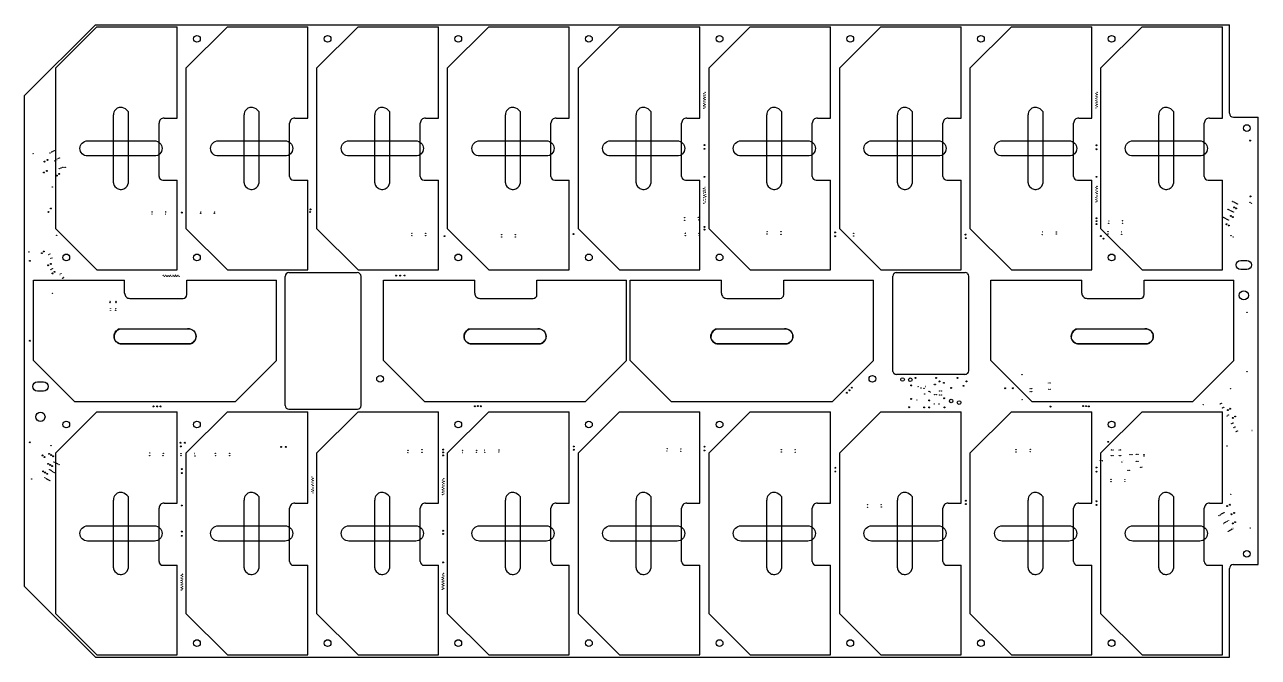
# Model space of a CAD drawing. Header units: millimetres. Extents: x 225 to 631, y 89 to 298.
import ezdxf

# ---------------------------------------------------------------- set-up
doc = ezdxf.new("R2010")
doc.units = ezdxf.units.MM
for name, color, linetype in [('Mechanical28', 56, 'Continuous'), ('Mechanical4', 56, 'Continuous'), ('PadHoleLayer', 156, 'Continuous'), ('ViaHoleLayer', 16, 'Continuous')]:
    doc.layers.add(name, color=color, linetype=linetype)

# ---------------------------------------------------------------- blocks, each defined once
blk = doc.blocks.new('3G30A_W_TABS___C______41')
at = {"layer": 'Mechanical28'}
for p, q in [((13.5, 40), (0, 26.5)), ((13.5, 40), (66.5, 40)), ((39.5, 40), (66.5, 40)), ((66.5, 40), (80, 26.5)), ((0, 26.5), (0, 0)), ((80, 26.5), (80, 0)), ((27.5, 20.5), (27, 20)), ((28.71, 21), (29.5, 21)), ((29, 21), (51, 21)), ((26.5, 18.79), (26.5, 18.35)), ((52.6, 16.6), (52, 16)), ((52.71, 20.29), (53, 20)), ((53.5, 18.79), (53.5, 18.77)), ((29.27, 16), (51.5, 16)), ((51.5, 16), (52, 16)), ((29.5, 4.73), (29.5, 0)), ((30.77, 6), (31, 6)), ((31, 6), (48.29, 6)), ((50, 4.29), (50, 0)), ((0, 0), (29.5, 0)), ((50, 0), (80, 0))]:
    blk.add_line(p, q, dxfattribs=at)
for centre, radius, start, end in [((28.71, 19.29), 1.71, 90, 135), ((27.5, 20.5), 0.00000508, 225, 270), ((51, 18.59), 2.41, 45, 90), ((28.21, 18.79), 1.71, 135, 180), ((28.56, 18.35), 2.06, 180, 225), ((29.27, 19.07), 3.07, 225, 270), ((50.43, 18.77), 3.07, 315, 0), ((51.79, 18.79), 1.71, 0, 45), ((30.77, 4.73), 1.27, 90, 180), ((48.29, 4.29), 1.71, 45, 90), ((48.29, 4.29), 1.71, 0, 45)]:
    blk.add_arc(centre, radius, start, end, dxfattribs=at)
at = {"layer": 'PadHoleLayer'}
blk.add_lwpolyline([(37.5, 7.5), (37.5, 29.5, -1), (42.5, 29.5), (42.5, 7.5, -1)], format="xyb", close=True, dxfattribs=at)
blk = doc.blocks.new('3G30A_W_TABS___C______42')
at = {"layer": 'Mechanical28'}
for p, q in [((13.5, 40), (0, 26.5)), ((13.5, 40), (66.5, 40)), ((39.5, 40), (66.5, 40)), ((66.5, 40), (80, 26.5)), ((0, 26.5), (0, 0)), ((80, 26.5), (80, 0)), ((27.5, 20.5), (27, 20)), ((28.71, 21), (29.5, 21)), ((29, 21), (51, 21)), ((26.5, 18.79), (26.5, 18.35)), ((52.6, 16.6), (52, 16)), ((52.71, 20.29), (53, 20)), ((53.5, 18.79), (53.5, 18.77)), ((29.27, 16), (51.5, 16)), ((51.5, 16), (52, 16)), ((29.5, 4.73), (29.5, 0)), ((30.77, 6), (31, 6)), ((31, 6), (48.29, 6)), ((50, 4.29), (50, 0)), ((0, 0), (29.5, 0)), ((50, 0), (80, 0))]:
    blk.add_line(p, q, dxfattribs=at)
for centre, radius, start, end in [((28.71, 19.29), 1.71, 90, 135), ((27.5, 20.5), 0.00000508, 225, 270), ((51, 18.59), 2.41, 45, 90), ((28.21, 18.79), 1.71, 135, 180), ((28.56, 18.35), 2.06, 180, 225), ((29.27, 19.07), 3.07, 225, 270), ((50.43, 18.77), 3.07, 315, 0), ((51.79, 18.79), 1.71, 0, 45), ((30.77, 4.73), 1.27, 90, 180), ((48.29, 4.29), 1.71, 45, 90), ((48.29, 4.29), 1.71, 0, 45)]:
    blk.add_arc(centre, radius, start, end, dxfattribs=at)
at = {"layer": 'PadHoleLayer'}
blk.add_lwpolyline([(37.5, 7.5), (37.5, 29.5, -1), (42.5, 29.5), (42.5, 7.5, -1)], format="xyb", close=True, dxfattribs=at)
blk = doc.blocks.new('3G30A_W_TABS___C______43')
at = {"layer": 'Mechanical28'}
for p, q in [((13.5, 40), (0, 26.5)), ((66.5, 40), (13.5, 40)), ((66.5, 40), (39.5, 40)), ((80, 26.5), (66.5, 40)), ((0, 26.5), (0, 0)), ((80, 26.5), (80, 0)), ((27.5, 20.5), (27, 20)), ((29.5, 21), (28.71, 21)), ((51, 21), (29, 21)), ((26.5, 18.79), (26.5, 18.35)), ((52.6, 16.6), (52, 16)), ((53, 20), (52.71, 20.29)), ((53.5, 18.79), (53.5, 18.77)), ((51.5, 16), (29.27, 16)), ((52, 16), (51.5, 16)), ((29.5, 4.73), (29.5, 0)), ((31, 6), (30.77, 6)), ((48.29, 6), (31, 6)), ((50, 4.29), (50, 0)), ((29.5, 0), (0, 0)), ((80, 0), (50, 0))]:
    blk.add_line(p, q, dxfattribs=at)
for centre, radius, start, end in [((28.71, 19.29), 1.71, 90, 135), ((27.5, 20.5), 0.00000508, 225, 270), ((51, 18.59), 2.41, 45, 90), ((28.21, 18.79), 1.71, 135, 180), ((28.56, 18.35), 2.06, 180, 225), ((29.27, 19.07), 3.07, 225, 270), ((50.43, 18.77), 3.07, 315, 0), ((51.79, 18.79), 1.71, 0, 45), ((30.77, 4.73), 1.27, 90, 180), ((48.29, 4.29), 1.71, 45, 90), ((48.29, 4.29), 1.71, 0, 45)]:
    blk.add_arc(centre, radius, start, end, dxfattribs=at)
at = {"layer": 'PadHoleLayer'}
blk.add_lwpolyline([(51, 16), (29, 16, -1), (29, 21), (51, 21, -1)], format="xyb", close=True, dxfattribs=at)
blk = doc.blocks.new('3G30A_W_TABS___C______44')
at = {"layer": 'Mechanical28'}
for p, q in [((13.5, 40), (0, 26.5)), ((13.5, 40), (66.5, 40)), ((39.5, 40), (66.5, 40)), ((66.5, 40), (80, 26.5)), ((0, 26.5), (0, 0)), ((80, 26.5), (80, 0)), ((27.5, 20.5), (27, 20)), ((28.71, 21), (29.5, 21)), ((29, 21), (51, 21)), ((26.5, 18.79), (26.5, 18.35)), ((52.6, 16.6), (52, 16)), ((52.71, 20.29), (53, 20)), ((53.5, 18.79), (53.5, 18.77)), ((29.27, 16), (51.5, 16)), ((51.5, 16), (52, 16)), ((29.5, 4.73), (29.5, 0)), ((30.77, 6), (31, 6)), ((31, 6), (48.29, 6)), ((50, 4.29), (50, 0)), ((0, 0), (29.5, 0)), ((50, 0), (80, 0))]:
    blk.add_line(p, q, dxfattribs=at)
for centre, radius, start, end in [((28.71, 19.29), 1.71, 90, 135), ((27.5, 20.5), 0.00000508, 225, 270), ((51, 18.59), 2.41, 45, 90), ((28.21, 18.79), 1.71, 135, 180), ((28.56, 18.35), 2.06, 180, 225), ((29.27, 19.07), 3.07, 225, 270), ((50.43, 18.77), 3.07, 315, 0), ((51.79, 18.79), 1.71, 0, 45), ((30.77, 4.73), 1.27, 90, 180), ((48.29, 4.29), 1.71, 45, 90), ((48.29, 4.29), 1.71, 0, 45)]:
    blk.add_arc(centre, radius, start, end, dxfattribs=at)
at = {"layer": 'PadHoleLayer'}
blk.add_lwpolyline([(37.5, 7.5), (37.5, 29.5, -1), (42.5, 29.5), (42.5, 7.5, -1)], format="xyb", close=True, dxfattribs=at)
blk = doc.blocks.new('3G30A_W_TABS___C______45')
at = {"layer": 'Mechanical28'}
for p, q in [((13.5, 40), (0, 26.5)), ((13.5, 40), (66.5, 40)), ((39.5, 40), (66.5, 40)), ((66.5, 40), (80, 26.5)), ((0, 26.5), (0, 0)), ((80, 26.5), (80, 0)), ((27.5, 20.5), (27, 20)), ((28.71, 21), (29.5, 21)), ((29, 21), (51, 21)), ((26.5, 18.79), (26.5, 18.35)), ((52.6, 16.6), (52, 16)), ((52.71, 20.29), (53, 20)), ((53.5, 18.79), (53.5, 18.77)), ((29.27, 16), (51.5, 16)), ((51.5, 16), (52, 16)), ((29.5, 4.73), (29.5, 0)), ((30.77, 6), (31, 6)), ((31, 6), (48.29, 6)), ((50, 4.29), (50, 0)), ((0, 0), (29.5, 0)), ((50, 0), (80, 0))]:
    blk.add_line(p, q, dxfattribs=at)
for centre, radius, start, end in [((28.71, 19.29), 1.71, 90, 135), ((27.5, 20.5), 0.00000508, 225, 270), ((51, 18.59), 2.41, 45, 90), ((28.21, 18.79), 1.71, 135, 180), ((28.56, 18.35), 2.06, 180, 225), ((29.27, 19.07), 3.07, 225, 270), ((50.43, 18.77), 3.07, 315, 0), ((51.79, 18.79), 1.71, 0, 45), ((30.77, 4.73), 1.27, 90, 180), ((48.29, 4.29), 1.71, 45, 90), ((48.29, 4.29), 1.71, 0, 45)]:
    blk.add_arc(centre, radius, start, end, dxfattribs=at)
at = {"layer": 'PadHoleLayer'}
blk.add_lwpolyline([(37.5, 7.5), (37.5, 29.5, -1), (42.5, 29.5), (42.5, 7.5, -1)], format="xyb", close=True, dxfattribs=at)
blk = doc.blocks.new('3G30A_W_TABS___C______46')
at = {"layer": 'Mechanical28'}
for p, q in [((13.5, 40), (0, 26.5)), ((13.5, 40), (66.5, 40)), ((39.5, 40), (66.5, 40)), ((66.5, 40), (80, 26.5)), ((0, 26.5), (0, 0)), ((80, 26.5), (80, 0)), ((27.5, 20.5), (27, 20)), ((28.71, 21), (29.5, 21)), ((29, 21), (51, 21)), ((26.5, 18.79), (26.5, 18.35)), ((52.6, 16.6), (52, 16)), ((52.71, 20.29), (53, 20)), ((53.5, 18.79), (53.5, 18.77)), ((29.27, 16), (51.5, 16)), ((51.5, 16), (52, 16)), ((29.5, 4.73), (29.5, 0)), ((30.77, 6), (31, 6)), ((31, 6), (48.29, 6)), ((50, 4.29), (50, 0)), ((0, 0), (29.5, 0)), ((50, 0), (80, 0))]:
    blk.add_line(p, q, dxfattribs=at)
for centre, radius, start, end in [((28.71, 19.29), 1.71, 90, 135), ((27.5, 20.5), 0.00000508, 225, 270), ((51, 18.59), 2.41, 45, 90), ((28.21, 18.79), 1.71, 135, 180), ((28.56, 18.35), 2.06, 180, 225), ((29.27, 19.07), 3.07, 225, 270), ((50.43, 18.77), 3.07, 315, 0), ((51.79, 18.79), 1.71, 0, 45), ((30.77, 4.73), 1.27, 90, 180), ((48.29, 4.29), 1.71, 45, 90), ((48.29, 4.29), 1.71, 0, 45)]:
    blk.add_arc(centre, radius, start, end, dxfattribs=at)
at = {"layer": 'PadHoleLayer'}
blk.add_lwpolyline([(37.5, 7.5), (37.5, 29.5, -1), (42.5, 29.5), (42.5, 7.5, -1)], format="xyb", close=True, dxfattribs=at)
blk = doc.blocks.new('3G30A_W_TABS___C______47')
at = {"layer": 'Mechanical28'}
for p, q in [((13.5, 40), (0, 26.5)), ((13.5, 40), (66.5, 40)), ((39.5, 40), (66.5, 40)), ((66.5, 40), (80, 26.5)), ((0, 26.5), (0, 0)), ((80, 26.5), (80, 0)), ((27.5, 20.5), (27, 20)), ((28.71, 21), (29.5, 21)), ((29, 21), (51, 21)), ((26.5, 18.79), (26.5, 18.35)), ((52.6, 16.6), (52, 16)), ((52.71, 20.29), (53, 20)), ((53.5, 18.79), (53.5, 18.77)), ((29.27, 16), (51.5, 16)), ((51.5, 16), (52, 16)), ((29.5, 4.73), (29.5, 0)), ((30.77, 6), (31, 6)), ((31, 6), (48.29, 6)), ((50, 4.29), (50, 0)), ((0, 0), (29.5, 0)), ((50, 0), (80, 0))]:
    blk.add_line(p, q, dxfattribs=at)
for centre, radius, start, end in [((28.71, 19.29), 1.71, 90, 135), ((27.5, 20.5), 0.00000508, 225, 270), ((51, 18.59), 2.41, 45, 90), ((28.21, 18.79), 1.71, 135, 180), ((28.56, 18.35), 2.06, 180, 225), ((29.27, 19.07), 3.07, 225, 270), ((50.43, 18.77), 3.07, 315, 0), ((51.79, 18.79), 1.71, 0, 45), ((30.77, 4.73), 1.27, 90, 180), ((48.29, 4.29), 1.71, 45, 90), ((48.29, 4.29), 1.71, 0, 45)]:
    blk.add_arc(centre, radius, start, end, dxfattribs=at)
at = {"layer": 'PadHoleLayer'}
blk.add_lwpolyline([(37.5, 7.5), (37.5, 29.5, -1), (42.5, 29.5), (42.5, 7.5, -1)], format="xyb", close=True, dxfattribs=at)
blk = doc.blocks.new('3G30A_W_TABS___C______48')
at = {"layer": 'Mechanical28'}
for p, q in [((13.5, 40), (0, 26.5)), ((13.5, 40), (66.5, 40)), ((39.5, 40), (66.5, 40)), ((66.5, 40), (80, 26.5)), ((0, 26.5), (0, 0)), ((80, 26.5), (80, 0)), ((27.5, 20.5), (27, 20)), ((28.71, 21), (29.5, 21)), ((29, 21), (51, 21)), ((26.5, 18.79), (26.5, 18.35)), ((52.6, 16.6), (52, 16)), ((52.71, 20.29), (53, 20)), ((53.5, 18.79), (53.5, 18.77)), ((29.27, 16), (51.5, 16)), ((51.5, 16), (52, 16)), ((29.5, 4.73), (29.5, 0)), ((30.77, 6), (31, 6)), ((31, 6), (48.29, 6)), ((50, 4.29), (50, 0)), ((0, 0), (29.5, 0)), ((50, 0), (80, 0))]:
    blk.add_line(p, q, dxfattribs=at)
for centre, radius, start, end in [((28.71, 19.29), 1.71, 90, 135), ((27.5, 20.5), 0.00000508, 225, 270), ((51, 18.59), 2.41, 45, 90), ((28.21, 18.79), 1.71, 135, 180), ((28.56, 18.35), 2.06, 180, 225), ((29.27, 19.07), 3.07, 225, 270), ((50.43, 18.77), 3.07, 315, 0), ((51.79, 18.79), 1.71, 0, 45), ((30.77, 4.73), 1.27, 90, 180), ((48.29, 4.29), 1.71, 45, 90), ((48.29, 4.29), 1.71, 0, 45)]:
    blk.add_arc(centre, radius, start, end, dxfattribs=at)
at = {"layer": 'PadHoleLayer'}
blk.add_lwpolyline([(37.5, 7.5), (37.5, 29.5, -1), (42.5, 29.5), (42.5, 7.5, -1)], format="xyb", close=True, dxfattribs=at)
blk = doc.blocks.new('3G30A_W_TABS___C______49')
at = {"layer": 'Mechanical28'}
for p, q in [((13.5, 40), (0, 26.5)), ((66.5, 40), (13.5, 40)), ((66.5, 40), (39.5, 40)), ((80, 26.5), (66.5, 40)), ((0, 26.5), (0, 0)), ((80, 26.5), (80, 0)), ((27.5, 20.5), (27, 20)), ((29.5, 21), (28.71, 21)), ((51, 21), (29, 21)), ((26.5, 18.79), (26.5, 18.35)), ((52.6, 16.6), (52, 16)), ((53, 20), (52.71, 20.29)), ((53.5, 18.79), (53.5, 18.77)), ((51.5, 16), (29.27, 16)), ((52, 16), (51.5, 16)), ((29.5, 4.73), (29.5, 0)), ((31, 6), (30.77, 6)), ((48.29, 6), (31, 6)), ((50, 4.29), (50, 0)), ((29.5, 0), (0, 0)), ((80, 0), (50, 0))]:
    blk.add_line(p, q, dxfattribs=at)
for centre, radius, start, end in [((28.71, 19.29), 1.71, 90, 135), ((27.5, 20.5), 0.00000508, 225, 270), ((51, 18.59), 2.41, 45, 90), ((28.21, 18.79), 1.71, 135, 180), ((28.56, 18.35), 2.06, 180, 225), ((29.27, 19.07), 3.07, 225, 270), ((50.43, 18.77), 3.07, 315, 0), ((51.79, 18.79), 1.71, 0, 45), ((30.77, 4.73), 1.27, 90, 180), ((48.29, 4.29), 1.71, 45, 90), ((48.29, 4.29), 1.71, 0, 45)]:
    blk.add_arc(centre, radius, start, end, dxfattribs=at)
at = {"layer": 'PadHoleLayer'}
blk.add_lwpolyline([(51, 16), (29, 16, -1), (29, 21), (51, 21, -1)], format="xyb", close=True, dxfattribs=at)
blk = doc.blocks.new('3G30A_W_TABS___C______50')
at = {"layer": 'Mechanical28'}
for p, q in [((13.5, 40), (0, 26.5)), ((13.5, 40), (66.5, 40)), ((39.5, 40), (66.5, 40)), ((66.5, 40), (80, 26.5)), ((0, 26.5), (0, 0)), ((80, 26.5), (80, 0)), ((27.5, 20.5), (27, 20)), ((28.71, 21), (29.5, 21)), ((29, 21), (51, 21)), ((26.5, 18.79), (26.5, 18.35)), ((52.6, 16.6), (52, 16)), ((52.71, 20.29), (53, 20)), ((53.5, 18.79), (53.5, 18.77)), ((29.27, 16), (51.5, 16)), ((51.5, 16), (52, 16)), ((29.5, 4.73), (29.5, 0)), ((30.77, 6), (31, 6)), ((31, 6), (48.29, 6)), ((50, 4.29), (50, 0)), ((0, 0), (29.5, 0)), ((50, 0), (80, 0))]:
    blk.add_line(p, q, dxfattribs=at)
for centre, radius, start, end in [((28.71, 19.29), 1.71, 90, 135), ((27.5, 20.5), 0.00000508, 225, 270), ((51, 18.59), 2.41, 45, 90), ((28.21, 18.79), 1.71, 135, 180), ((28.56, 18.35), 2.06, 180, 225), ((29.27, 19.07), 3.07, 225, 270), ((50.43, 18.77), 3.07, 315, 0), ((51.79, 18.79), 1.71, 0, 45), ((30.77, 4.73), 1.27, 90, 180), ((48.29, 4.29), 1.71, 45, 90), ((48.29, 4.29), 1.71, 0, 45)]:
    blk.add_arc(centre, radius, start, end, dxfattribs=at)
at = {"layer": 'PadHoleLayer'}
blk.add_lwpolyline([(37.5, 7.5), (37.5, 29.5, -1), (42.5, 29.5), (42.5, 7.5, -1)], format="xyb", close=True, dxfattribs=at)
blk = doc.blocks.new('3G30A_W_TABS___C______51')
at = {"layer": 'Mechanical28'}
for p, q in [((13.5, 40), (0, 26.5)), ((13.5, 40), (66.5, 40)), ((39.5, 40), (66.5, 40)), ((66.5, 40), (80, 26.5)), ((0, 26.5), (0, 0)), ((80, 26.5), (80, 0)), ((27.5, 20.5), (27, 20)), ((28.71, 21), (29.5, 21)), ((29, 21), (51, 21)), ((26.5, 18.79), (26.5, 18.35)), ((52.6, 16.6), (52, 16)), ((52.71, 20.29), (53, 20)), ((53.5, 18.79), (53.5, 18.77)), ((29.27, 16), (51.5, 16)), ((51.5, 16), (52, 16)), ((29.5, 4.73), (29.5, 0)), ((30.77, 6), (31, 6)), ((31, 6), (48.29, 6)), ((50, 4.29), (50, 0)), ((0, 0), (29.5, 0)), ((50, 0), (80, 0))]:
    blk.add_line(p, q, dxfattribs=at)
for centre, radius, start, end in [((28.71, 19.29), 1.71, 90, 135), ((27.5, 20.5), 0.00000508, 225, 270), ((51, 18.59), 2.41, 45, 90), ((28.21, 18.79), 1.71, 135, 180), ((28.56, 18.35), 2.06, 180, 225), ((29.27, 19.07), 3.07, 225, 270), ((50.43, 18.77), 3.07, 315, 0), ((51.79, 18.79), 1.71, 0, 45), ((30.77, 4.73), 1.27, 90, 180), ((48.29, 4.29), 1.71, 45, 90), ((48.29, 4.29), 1.71, 0, 45)]:
    blk.add_arc(centre, radius, start, end, dxfattribs=at)
at = {"layer": 'PadHoleLayer'}
blk.add_lwpolyline([(37.5, 7.5), (37.5, 29.5, -1), (42.5, 29.5), (42.5, 7.5, -1)], format="xyb", close=True, dxfattribs=at)
blk = doc.blocks.new('3G30A_W_TABS___C______52')
at = {"layer": 'Mechanical28'}
for p, q in [((13.5, 40), (0, 26.5)), ((66.5, 40), (13.5, 40)), ((66.5, 40), (39.5, 40)), ((80, 26.5), (66.5, 40)), ((0, 26.5), (0, 0)), ((80, 26.5), (80, 0)), ((27.5, 20.5), (27, 20)), ((29.5, 21), (28.71, 21)), ((51, 21), (29, 21)), ((26.5, 18.79), (26.5, 18.35)), ((52.6, 16.6), (52, 16)), ((53, 20), (52.71, 20.29)), ((53.5, 18.79), (53.5, 18.77)), ((51.5, 16), (29.27, 16)), ((52, 16), (51.5, 16)), ((29.5, 4.73), (29.5, 0)), ((31, 6), (30.77, 6)), ((48.29, 6), (31, 6)), ((50, 4.29), (50, 0)), ((29.5, 0), (0, 0)), ((80, 0), (50, 0))]:
    blk.add_line(p, q, dxfattribs=at)
for centre, radius, start, end in [((28.71, 19.29), 1.71, 90, 135), ((27.5, 20.5), 0.00000508, 225, 270), ((51, 18.59), 2.41, 45, 90), ((28.21, 18.79), 1.71, 135, 180), ((28.56, 18.35), 2.06, 180, 225), ((29.27, 19.07), 3.07, 225, 270), ((50.43, 18.77), 3.07, 315, 0), ((51.79, 18.79), 1.71, 0, 45), ((30.77, 4.73), 1.27, 90, 180), ((48.29, 4.29), 1.71, 45, 90), ((48.29, 4.29), 1.71, 0, 45)]:
    blk.add_arc(centre, radius, start, end, dxfattribs=at)
at = {"layer": 'PadHoleLayer'}
blk.add_lwpolyline([(51, 16), (29, 16, -1), (29, 21), (51, 21, -1)], format="xyb", close=True, dxfattribs=at)
blk = doc.blocks.new('3G30A_W_TABS___C______53')
at = {"layer": 'Mechanical28'}
for p, q in [((13.5, 40), (0, 26.5)), ((13.5, 40), (66.5, 40)), ((39.5, 40), (66.5, 40)), ((66.5, 40), (80, 26.5)), ((0, 26.5), (0, 0)), ((80, 26.5), (80, 0)), ((27.5, 20.5), (27, 20)), ((28.71, 21), (29.5, 21)), ((29, 21), (51, 21)), ((26.5, 18.79), (26.5, 18.35)), ((52.6, 16.6), (52, 16)), ((52.71, 20.29), (53, 20)), ((53.5, 18.79), (53.5, 18.77)), ((29.27, 16), (51.5, 16)), ((51.5, 16), (52, 16)), ((29.5, 4.73), (29.5, 0)), ((30.77, 6), (31, 6)), ((31, 6), (48.29, 6)), ((50, 4.29), (50, 0)), ((0, 0), (29.5, 0)), ((50, 0), (80, 0))]:
    blk.add_line(p, q, dxfattribs=at)
for centre, radius, start, end in [((28.71, 19.29), 1.71, 90, 135), ((27.5, 20.5), 0.00000508, 225, 270), ((51, 18.59), 2.41, 45, 90), ((28.21, 18.79), 1.71, 135, 180), ((28.56, 18.35), 2.06, 180, 225), ((29.27, 19.07), 3.07, 225, 270), ((50.43, 18.77), 3.07, 315, 0), ((51.79, 18.79), 1.71, 0, 45), ((30.77, 4.73), 1.27, 90, 180), ((48.29, 4.29), 1.71, 45, 90), ((48.29, 4.29), 1.71, 0, 45)]:
    blk.add_arc(centre, radius, start, end, dxfattribs=at)
at = {"layer": 'PadHoleLayer'}
blk.add_lwpolyline([(37.5, 7.5), (37.5, 29.5, -1), (42.5, 29.5), (42.5, 7.5, -1)], format="xyb", close=True, dxfattribs=at)
blk = doc.blocks.new('3G30A_W_TABS___C______54')
at = {"layer": 'Mechanical28'}
for p, q in [((13.5, 40), (0, 26.5)), ((13.5, 40), (66.5, 40)), ((39.5, 40), (66.5, 40)), ((66.5, 40), (80, 26.5)), ((0, 26.5), (0, 0)), ((80, 26.5), (80, 0)), ((27.5, 20.5), (27, 20)), ((28.71, 21), (29.5, 21)), ((29, 21), (51, 21)), ((26.5, 18.79), (26.5, 18.35)), ((52.6, 16.6), (52, 16)), ((52.71, 20.29), (53, 20)), ((53.5, 18.79), (53.5, 18.77)), ((29.27, 16), (51.5, 16)), ((51.5, 16), (52, 16)), ((29.5, 4.73), (29.5, 0)), ((30.77, 6), (31, 6)), ((31, 6), (48.29, 6)), ((50, 4.29), (50, 0)), ((0, 0), (29.5, 0)), ((50, 0), (80, 0))]:
    blk.add_line(p, q, dxfattribs=at)
for centre, radius, start, end in [((28.71, 19.29), 1.71, 90, 135), ((27.5, 20.5), 0.00000508, 225, 270), ((51, 18.59), 2.41, 45, 90), ((28.21, 18.79), 1.71, 135, 180), ((28.56, 18.35), 2.06, 180, 225), ((29.27, 19.07), 3.07, 225, 270), ((50.43, 18.77), 3.07, 315, 0), ((51.79, 18.79), 1.71, 0, 45), ((30.77, 4.73), 1.27, 90, 180), ((48.29, 4.29), 1.71, 45, 90), ((48.29, 4.29), 1.71, 0, 45)]:
    blk.add_arc(centre, radius, start, end, dxfattribs=at)
at = {"layer": 'PadHoleLayer'}
blk.add_lwpolyline([(37.5, 7.5), (37.5, 29.5, -1), (42.5, 29.5), (42.5, 7.5, -1)], format="xyb", close=True, dxfattribs=at)
blk = doc.blocks.new('3G30A_W_TABS___C______55')
at = {"layer": 'Mechanical28'}
for p, q in [((13.5, 40), (0, 26.5)), ((13.5, 40), (66.5, 40)), ((39.5, 40), (66.5, 40)), ((66.5, 40), (80, 26.5)), ((0, 26.5), (0, 0)), ((80, 26.5), (80, 0)), ((27.5, 20.5), (27, 20)), ((28.71, 21), (29.5, 21)), ((29, 21), (51, 21)), ((26.5, 18.79), (26.5, 18.35)), ((52.6, 16.6), (52, 16)), ((52.71, 20.29), (53, 20)), ((53.5, 18.79), (53.5, 18.77)), ((29.27, 16), (51.5, 16)), ((51.5, 16), (52, 16)), ((29.5, 4.73), (29.5, 0)), ((30.77, 6), (31, 6)), ((31, 6), (48.29, 6)), ((50, 4.29), (50, 0)), ((0, 0), (29.5, 0)), ((50, 0), (80, 0))]:
    blk.add_line(p, q, dxfattribs=at)
for centre, radius, start, end in [((28.71, 19.29), 1.71, 90, 135), ((27.5, 20.5), 0.00000508, 225, 270), ((51, 18.59), 2.41, 45, 90), ((28.21, 18.79), 1.71, 135, 180), ((28.56, 18.35), 2.06, 180, 225), ((29.27, 19.07), 3.07, 225, 270), ((50.43, 18.77), 3.07, 315, 0), ((51.79, 18.79), 1.71, 0, 45), ((30.77, 4.73), 1.27, 90, 180), ((48.29, 4.29), 1.71, 45, 90), ((48.29, 4.29), 1.71, 0, 45)]:
    blk.add_arc(centre, radius, start, end, dxfattribs=at)
at = {"layer": 'PadHoleLayer'}
blk.add_lwpolyline([(37.5, 7.5), (37.5, 29.5, -1), (42.5, 29.5), (42.5, 7.5, -1)], format="xyb", close=True, dxfattribs=at)
blk = doc.blocks.new('3G30A_W_TABS___C______56')
at = {"layer": 'Mechanical28'}
for p, q in [((13.5, 40), (0, 26.5)), ((13.5, 40), (66.5, 40)), ((39.5, 40), (66.5, 40)), ((66.5, 40), (80, 26.5)), ((0, 26.5), (0, 0)), ((80, 26.5), (80, 0)), ((27.5, 20.5), (27, 20)), ((28.71, 21), (29.5, 21)), ((29, 21), (51, 21)), ((26.5, 18.79), (26.5, 18.35)), ((52.6, 16.6), (52, 16)), ((52.71, 20.29), (53, 20)), ((53.5, 18.79), (53.5, 18.77)), ((29.27, 16), (51.5, 16)), ((51.5, 16), (52, 16)), ((29.5, 4.73), (29.5, 0)), ((30.77, 6), (31, 6)), ((31, 6), (48.29, 6)), ((50, 4.29), (50, 0)), ((0, 0), (29.5, 0)), ((50, 0), (80, 0))]:
    blk.add_line(p, q, dxfattribs=at)
for centre, radius, start, end in [((28.71, 19.29), 1.71, 90, 135), ((27.5, 20.5), 0.00000508, 225, 270), ((51, 18.59), 2.41, 45, 90), ((28.21, 18.79), 1.71, 135, 180), ((28.56, 18.35), 2.06, 180, 225), ((29.27, 19.07), 3.07, 225, 270), ((50.43, 18.77), 3.07, 315, 0), ((51.79, 18.79), 1.71, 0, 45), ((30.77, 4.73), 1.27, 90, 180), ((48.29, 4.29), 1.71, 45, 90), ((48.29, 4.29), 1.71, 0, 45)]:
    blk.add_arc(centre, radius, start, end, dxfattribs=at)
at = {"layer": 'PadHoleLayer'}
blk.add_lwpolyline([(37.5, 7.5), (37.5, 29.5, -1), (42.5, 29.5), (42.5, 7.5, -1)], format="xyb", close=True, dxfattribs=at)
blk = doc.blocks.new('3G30A_W_TABS___C______57')
at = {"layer": 'Mechanical28'}
for p, q in [((13.5, 40), (0, 26.5)), ((13.5, 40), (66.5, 40)), ((39.5, 40), (66.5, 40)), ((66.5, 40), (80, 26.5)), ((0, 26.5), (0, 0)), ((80, 26.5), (80, 0)), ((27.5, 20.5), (27, 20)), ((28.71, 21), (29.5, 21)), ((29, 21), (51, 21)), ((26.5, 18.79), (26.5, 18.35)), ((52.6, 16.6), (52, 16)), ((52.71, 20.29), (53, 20)), ((53.5, 18.79), (53.5, 18.77)), ((29.27, 16), (51.5, 16)), ((51.5, 16), (52, 16)), ((29.5, 4.73), (29.5, 0)), ((30.77, 6), (31, 6)), ((31, 6), (48.29, 6)), ((50, 4.29), (50, 0)), ((0, 0), (29.5, 0)), ((50, 0), (80, 0))]:
    blk.add_line(p, q, dxfattribs=at)
for centre, radius, start, end in [((28.71, 19.29), 1.71, 90, 135), ((27.5, 20.5), 0.00000508, 225, 270), ((51, 18.59), 2.41, 45, 90), ((28.21, 18.79), 1.71, 135, 180), ((28.56, 18.35), 2.06, 180, 225), ((29.27, 19.07), 3.07, 225, 270), ((50.43, 18.77), 3.07, 315, 0), ((51.79, 18.79), 1.71, 0, 45), ((30.77, 4.73), 1.27, 90, 180), ((48.29, 4.29), 1.71, 45, 90), ((48.29, 4.29), 1.71, 0, 45)]:
    blk.add_arc(centre, radius, start, end, dxfattribs=at)
at = {"layer": 'PadHoleLayer'}
blk.add_lwpolyline([(37.5, 7.5), (37.5, 29.5, -1), (42.5, 29.5), (42.5, 7.5, -1)], format="xyb", close=True, dxfattribs=at)
blk = doc.blocks.new('3G30A_W_TABS___C______58')
at = {"layer": 'Mechanical28'}
for p, q in [((13.5, 40), (0, 26.5)), ((13.5, 40), (66.5, 40)), ((39.5, 40), (66.5, 40)), ((66.5, 40), (80, 26.5)), ((0, 26.5), (0, 0)), ((80, 26.5), (80, 0)), ((27.5, 20.5), (27, 20)), ((28.71, 21), (29.5, 21)), ((29, 21), (51, 21)), ((26.5, 18.79), (26.5, 18.35)), ((52.6, 16.6), (52, 16)), ((52.71, 20.29), (53, 20)), ((53.5, 18.79), (53.5, 18.77)), ((29.27, 16), (51.5, 16)), ((51.5, 16), (52, 16)), ((29.5, 4.73), (29.5, 0)), ((30.77, 6), (31, 6)), ((31, 6), (48.29, 6)), ((50, 4.29), (50, 0)), ((0, 0), (29.5, 0)), ((50, 0), (80, 0))]:
    blk.add_line(p, q, dxfattribs=at)
for centre, radius, start, end in [((28.71, 19.29), 1.71, 90, 135), ((27.5, 20.5), 0.00000508, 225, 270), ((51, 18.59), 2.41, 45, 90), ((28.21, 18.79), 1.71, 135, 180), ((28.56, 18.35), 2.06, 180, 225), ((29.27, 19.07), 3.07, 225, 270), ((50.43, 18.77), 3.07, 315, 0), ((51.79, 18.79), 1.71, 0, 45), ((30.77, 4.73), 1.27, 90, 180), ((48.29, 4.29), 1.71, 45, 90), ((48.29, 4.29), 1.71, 0, 45)]:
    blk.add_arc(centre, radius, start, end, dxfattribs=at)
at = {"layer": 'PadHoleLayer'}
blk.add_lwpolyline([(37.5, 7.5), (37.5, 29.5, -1), (42.5, 29.5), (42.5, 7.5, -1)], format="xyb", close=True, dxfattribs=at)
blk = doc.blocks.new('3G30A_W_TABS___C______59')
at = {"layer": 'Mechanical28'}
for p, q in [((13.5, 40), (0, 26.5)), ((13.5, 40), (66.5, 40)), ((39.5, 40), (66.5, 40)), ((66.5, 40), (80, 26.5)), ((0, 26.5), (0, 0)), ((80, 26.5), (80, 0)), ((27.5, 20.5), (27, 20)), ((28.71, 21), (29.5, 21)), ((29, 21), (51, 21)), ((26.5, 18.79), (26.5, 18.35)), ((52.6, 16.6), (52, 16)), ((52.71, 20.29), (53, 20)), ((53.5, 18.79), (53.5, 18.77)), ((29.27, 16), (51.5, 16)), ((51.5, 16), (52, 16)), ((29.5, 4.73), (29.5, 0)), ((30.77, 6), (31, 6)), ((31, 6), (48.29, 6)), ((50, 4.29), (50, 0)), ((0, 0), (29.5, 0)), ((50, 0), (80, 0))]:
    blk.add_line(p, q, dxfattribs=at)
for centre, radius, start, end in [((28.71, 19.29), 1.71, 90, 135), ((27.5, 20.5), 0.00000508, 225, 270), ((51, 18.59), 2.41, 45, 90), ((28.21, 18.79), 1.71, 135, 180), ((28.56, 18.35), 2.06, 180, 225), ((29.27, 19.07), 3.07, 225, 270), ((50.43, 18.77), 3.07, 315, 0), ((51.79, 18.79), 1.71, 0, 45), ((30.77, 4.73), 1.27, 90, 180), ((48.29, 4.29), 1.71, 45, 90), ((48.29, 4.29), 1.71, 0, 45)]:
    blk.add_arc(centre, radius, start, end, dxfattribs=at)
at = {"layer": 'PadHoleLayer'}
blk.add_lwpolyline([(37.5, 7.5), (37.5, 29.5, -1), (42.5, 29.5), (42.5, 7.5, -1)], format="xyb", close=True, dxfattribs=at)
blk = doc.blocks.new('3G30A_W_TABS___C______60')
at = {"layer": 'Mechanical28'}
for p, q in [((13.5, 40), (0, 26.5)), ((66.5, 40), (13.5, 40)), ((66.5, 40), (39.5, 40)), ((80, 26.5), (66.5, 40)), ((0, 26.5), (0, 0)), ((80, 26.5), (80, 0)), ((27.5, 20.5), (27, 20)), ((29.5, 21), (28.71, 21)), ((51, 21), (29, 21)), ((26.5, 18.79), (26.5, 18.35)), ((52.6, 16.6), (52, 16)), ((53, 20), (52.71, 20.29)), ((53.5, 18.79), (53.5, 18.77)), ((51.5, 16), (29.27, 16)), ((52, 16), (51.5, 16)), ((29.5, 4.73), (29.5, 0)), ((31, 6), (30.77, 6)), ((48.29, 6), (31, 6)), ((50, 4.29), (50, 0)), ((29.5, 0), (0, 0)), ((80, 0), (50, 0))]:
    blk.add_line(p, q, dxfattribs=at)
for centre, radius, start, end in [((28.71, 19.29), 1.71, 90, 135), ((27.5, 20.5), 0.00000508, 225, 270), ((51, 18.59), 2.41, 45, 90), ((28.21, 18.79), 1.71, 135, 180), ((28.56, 18.35), 2.06, 180, 225), ((29.27, 19.07), 3.07, 225, 270), ((50.43, 18.77), 3.07, 315, 0), ((51.79, 18.79), 1.71, 0, 45), ((30.77, 4.73), 1.27, 90, 180), ((48.29, 4.29), 1.71, 45, 90), ((48.29, 4.29), 1.71, 0, 45)]:
    blk.add_arc(centre, radius, start, end, dxfattribs=at)
at = {"layer": 'PadHoleLayer'}
blk.add_lwpolyline([(51, 16), (29, 16, -1), (29, 21), (51, 21, -1)], format="xyb", close=True, dxfattribs=at)
blk = doc.blocks.new('3G30A_W_TABS___C______61')
at = {"layer": 'Mechanical28'}
for p, q in [((13.5, 40), (0, 26.5)), ((13.5, 40), (66.5, 40)), ((39.5, 40), (66.5, 40)), ((66.5, 40), (80, 26.5)), ((0, 26.5), (0, 0)), ((80, 26.5), (80, 0)), ((27.5, 20.5), (27, 20)), ((28.71, 21), (29.5, 21)), ((29, 21), (51, 21)), ((26.5, 18.79), (26.5, 18.35)), ((52.6, 16.6), (52, 16)), ((52.71, 20.29), (53, 20)), ((53.5, 18.79), (53.5, 18.77)), ((29.27, 16), (51.5, 16)), ((51.5, 16), (52, 16)), ((29.5, 4.73), (29.5, 0)), ((30.77, 6), (31, 6)), ((31, 6), (48.29, 6)), ((50, 4.29), (50, 0)), ((0, 0), (29.5, 0)), ((50, 0), (80, 0))]:
    blk.add_line(p, q, dxfattribs=at)
for centre, radius, start, end in [((28.71, 19.29), 1.71, 90, 135), ((27.5, 20.5), 0.00000508, 225, 270), ((51, 18.59), 2.41, 45, 90), ((28.21, 18.79), 1.71, 135, 180), ((28.56, 18.35), 2.06, 180, 225), ((29.27, 19.07), 3.07, 225, 270), ((50.43, 18.77), 3.07, 315, 0), ((51.79, 18.79), 1.71, 0, 45), ((30.77, 4.73), 1.27, 90, 180), ((48.29, 4.29), 1.71, 45, 90), ((48.29, 4.29), 1.71, 0, 45)]:
    blk.add_arc(centre, radius, start, end, dxfattribs=at)
at = {"layer": 'PadHoleLayer'}
blk.add_lwpolyline([(37.5, 7.5), (37.5, 29.5, -1), (42.5, 29.5), (42.5, 7.5, -1)], format="xyb", close=True, dxfattribs=at)
blk = doc.blocks.new('3G30A_W_TABS___C______62')
at = {"layer": 'Mechanical28'}
for p, q in [((13.5, 40), (0, 26.5)), ((13.5, 40), (66.5, 40)), ((39.5, 40), (66.5, 40)), ((66.5, 40), (80, 26.5)), ((0, 26.5), (0, 0)), ((80, 26.5), (80, 0)), ((27.5, 20.5), (27, 20)), ((28.71, 21), (29.5, 21)), ((29, 21), (51, 21)), ((26.5, 18.79), (26.5, 18.35)), ((52.6, 16.6), (52, 16)), ((52.71, 20.29), (53, 20)), ((53.5, 18.79), (53.5, 18.77)), ((29.27, 16), (51.5, 16)), ((51.5, 16), (52, 16)), ((29.5, 4.73), (29.5, 0)), ((30.77, 6), (31, 6)), ((31, 6), (48.29, 6)), ((50, 4.29), (50, 0)), ((0, 0), (29.5, 0)), ((50, 0), (80, 0))]:
    blk.add_line(p, q, dxfattribs=at)
for centre, radius, start, end in [((28.71, 19.29), 1.71, 90, 135), ((27.5, 20.5), 0.00000508, 225, 270), ((51, 18.59), 2.41, 45, 90), ((28.21, 18.79), 1.71, 135, 180), ((28.56, 18.35), 2.06, 180, 225), ((29.27, 19.07), 3.07, 225, 270), ((50.43, 18.77), 3.07, 315, 0), ((51.79, 18.79), 1.71, 0, 45), ((30.77, 4.73), 1.27, 90, 180), ((48.29, 4.29), 1.71, 45, 90), ((48.29, 4.29), 1.71, 0, 45)]:
    blk.add_arc(centre, radius, start, end, dxfattribs=at)
at = {"layer": 'PadHoleLayer'}
blk.add_lwpolyline([(37.5, 7.5), (37.5, 29.5, -1), (42.5, 29.5), (42.5, 7.5, -1)], format="xyb", close=True, dxfattribs=at)

msp = doc.modelspace()

# ---------------------------------------------------------------- linework, layer by layer
at = {"layer": 'Mechanical4'}
for p, q in [((225.47, 274.48), (248.82, 297.82)), ((248.82, 297.82), (620.7, 297.82)), ((620.7, 297.82), (621.92, 297.82)), ((621.92, 268.66), (621.92, 297.82)), ((225.47, 112.77), (225.47, 274.48)), ((623.24, 267.35), (631.45, 267.35)), ((631.45, 120), (631.45, 267.35)), ((312.44, 216.18), (333.77, 216.18)), ((333.77, 216.18), (334.9, 216.18)), ((511.53, 215.83), (511.57, 215.88)), ((512.3, 216.18), (534.98, 216.18)), ((535.83, 215.82), (535.88, 215.78)), ((311.17, 172.45), (311.17, 214.91)), ((336.17, 172.48), (336.17, 214.91)), ((511.18, 183.66), (511.18, 214.98)), ((536.18, 183.8), (536.18, 215.05)), ((511.37, 183.18), (511.45, 183.1)), ((512.47, 182.68), (534.91, 182.68)), ((312.44, 171.18), (312.57, 171.18)), ((312.57, 171.18), (334.97, 171.18)), ((336.17, 172.38), (336.17, 172.48)), ((621.92, 89.48), (621.92, 118.73)), ((623.19, 120), (631.45, 120)), ((225.47, 112.77), (248.77, 89.48)), ((248.77, 89.48), (621.92, 89.48))]:
    msp.add_line(p, q, dxfattribs=at)
for centre, radius, start, end in [((623.24, 268.66), 1.31, 180, 270), ((312.44, 214.91), 1.27, 90, 180), ((334.9, 214.91), 1.27, 0, 90), ((512.38, 214.98), 1.21, 135, 180), ((512.3, 215.15), 1.02, 90, 135), ((534.98, 214.97), 1.21, 45, 90), ((535.15, 215.05), 1.02, 0, 45), ((511.86, 183.66), 0.683, 180, 225), ((512.47, 184.12), 1.45, 225, 270), ((534.91, 184.04), 1.37, 270, 315), ((535.15, 183.8), 1.02, 315, 0), ((312.44, 172.45), 1.27, 180, 270), ((334.97, 172.38), 1.2, 270, 0), ((623.19, 118.73), 1.27, 90, 180)]:
    msp.add_arc(centre, radius, start, end, dxfattribs=at)
at = {"layer": 'PadHoleLayer'}
for points in [[(625.67, 220.18), (627.68, 220.18, -1), (627.68, 217.18), (625.67, 217.18, -1)], [(229.67, 180.17), (231.68, 180.17, -1), (231.68, 177.17), (229.67, 177.17, -1)]]:
    msp.add_lwpolyline(points, format="xyb", close=True, dxfattribs=at)
for centre, radius in [((282.18, 293.18), 1.1), ((325.18, 293.18), 1.1), ((368.18, 293.18), 1.1), ((411.17, 293.18), 1.1), ((454.17, 293.18), 1.1), ((497.18, 293.18), 1.1), ((540.18, 293.18), 1.1), ((583.18, 293.18), 1.1), ((627.68, 263.77), 1.1), ((239.18, 221.18), 1.1), ((282.18, 221.18), 1.1), ((368.18, 221.18), 1.1), ((411.17, 221.18), 1.1), ((454.17, 221.18), 1.1), ((583.18, 221.18), 1.1), ((626.68, 208.68), 1.5), ((342.42, 181.17), 1.1), ((504.43, 181.17), 1.1), ((514.37, 180.97), 0.6), ((516.92, 180.88), 0.6), ((530.37, 173.88), 0.6), ((532.97, 173.37), 0.6), ((230.67, 168.68), 1.5), ((239.18, 166.18), 1.1), ((282.18, 166.18), 1.1), ((368.18, 166.18), 1.1), ((411.17, 166.18), 1.1), ((454.17, 166.18), 1.1), ((583.18, 166.18), 1.1), ((627.68, 123.58), 1.1), ((282.18, 94.18), 1.1), ((325.18, 94.18), 1.1), ((368.18, 94.18), 1.1), ((411.17, 94.18), 1.1), ((454.17, 94.18), 1.1), ((497.18, 94.18), 1.1), ((540.18, 94.18), 1.1), ((583.18, 94.18), 1.1)]:
    msp.add_circle(centre, radius, dxfattribs=at)
at = {"layer": 'ViaHoleLayer'}
for centre, radius in [((448.97, 275.1), 0.05), ((448.97, 274.3), 0.05), ((448.97, 273.5), 0.05), ((448.97, 272.7), 0.05), ((449.38, 275.5), 0.05), ((449.38, 274.7), 0.05), ((449.38, 273.9), 0.05), ((449.38, 273.1), 0.05), ((449.38, 272.3), 0.05), ((577.98, 275.17), 0.05), ((577.98, 274.38), 0.05), ((577.98, 273.58), 0.05), ((577.98, 272.77), 0.05), ((577.98, 271.98), 0.05), ((578.38, 275.58), 0.05), ((578.38, 274.78), 0.05), ((578.38, 273.97), 0.05), ((578.38, 273.18), 0.05), ((578.38, 272.38), 0.05), ((448.97, 271.9), 0.05), ((448.97, 271.1), 0.05), ((448.97, 270.3), 0.05), ((449.38, 271.5), 0.05), ((449.38, 270.7), 0.05), ((577.98, 271.17), 0.05), ((577.98, 270.38), 0.05), ((578.38, 271.57), 0.05), ((578.38, 270.78), 0.05), ((234.25, 255.83), 0.05), ((234.64, 256.01), 0.05), ((235.03, 256.23), 0.05), ((235.4, 256.43), 0.05), ((449.15, 256.93), 0.15), ((449.17, 258.18), 0.15), ((578.17, 256.78), 0.15), ((578.2, 258.1), 0.15), ((628.75, 259.63), 0.15), ((228.25, 255.38), 0.05), ((232.02, 252.73), 0.15), ((232.94, 253.28), 0.15), ((233.82, 255.58), 0.05), ((235.33, 252.98), 0.05), ((235.7, 253.2), 0.05), ((236.1, 253.42), 0.05), ((236.5, 253.65), 0.05), ((236.9, 253.93), 0.05), ((231.82, 249.15), 0.15), ((232.8, 249.67), 0.15), ((236.05, 248.1), 0.15), ((236.85, 248.65), 0.15), ((236.87, 250.4), 0.05), ((237.42, 250.65), 0.05), ((238, 250.85), 0.05), ((238.45, 250.85), 0.05), ((238.9, 250.85), 0.05), ((449.17, 247.7), 0.15), ((578.2, 247.7), 0.15), ((234.61, 244.37), 0.05), ((448.93, 243.8), 0.05), ((449.4, 244.2), 0.05), ((577.98, 244.18), 0.05), ((578.38, 244.58), 0.05), ((578.38, 243.78), 0.05), ((448.95, 243.08), 0.05), ((448.95, 240.03), 0.05), ((448.97, 242.33), 0.05), ((448.97, 240.82), 0.05), ((449, 241.63), 0.05), ((449.4, 243.4), 0.05), ((449.42, 242.65), 0.05), ((449.5, 240.25), 0.05), ((449.52, 241.95), 0.05), ((449.55, 241.15), 0.05), ((577.98, 243.38), 0.05), ((577.98, 242.58), 0.05), ((577.98, 241.78), 0.05), ((577.98, 240.98), 0.05), ((577.98, 240.18), 0.05), ((578.38, 242.98), 0.05), ((578.38, 242.18), 0.05), ((578.38, 241.38), 0.05), ((578.38, 240.58), 0.05), ((578.38, 239.78), 0.05), ((622.97, 239.6), 0.05), ((628.83, 241.28), 0.15), ((233.35, 236.13), 0.15), ((234.13, 237.28), 0.15), ((267.42, 236.17), 0.05), ((267.42, 235.42), 0.05), ((271.92, 236.17), 0.05), ((271.92, 235.42), 0.05), ((277.17, 235.93), 0.15), ((283.42, 236.17), 0.05), ((283.42, 235.67), 0.05), ((287.92, 236.17), 0.05), ((287.92, 235.67), 0.05), ((319.47, 236.13), 0.15), ((319.52, 236.97), 0.15), ((448.97, 239), 0.05), ((449.42, 239.4), 0.05), ((577.98, 239.38), 0.05), ((621.5, 237.02), 0.05), ((621.87, 236.78), 0.05), ((622.38, 236.55), 0.05), ((622.8, 236.35), 0.05), ((623.25, 236.15), 0.05), ((623.45, 237.66), 0.15), ((623.4, 239.42), 0.05), ((623.8, 239.2), 0.05), ((624.13, 237.3), 0.15), ((624.18, 238.98), 0.05), ((624.57, 238.75), 0.05), ((628.68, 239.32), 0.05), ((629.25, 239.03), 0.05), ((442.67, 233.4), 0.05), ((442.7, 234.25), 0.05), ((447.17, 234.4), 0.05), ((447.17, 233.55), 0.05), ((578.2, 234.05), 0.15), ((578.23, 233.1), 0.15), ((578.23, 232.15), 0.15), ((582.22, 232.4), 0.05), ((582.25, 233.13), 0.05), ((586.72, 232.35), 0.05), ((586.77, 233.23), 0.05), ((619.95, 234.42), 0.05), ((620.35, 234.18), 0.05), ((620.77, 233.93), 0.05), ((621, 232.08), 0.15), ((621.17, 233.7), 0.05), ((621.57, 233.5), 0.05), ((621.7, 231.68), 0.15), ((622.4, 234.83), 0.15), ((623.07, 234.47), 0.15), ((236.02, 228.43), 0.05), ((352.9, 229.1), 0.05), ((352.9, 228.35), 0.05), ((357.4, 229.1), 0.05), ((357.4, 228.35), 0.05), ((363.68, 228.17), 0.15), ((382.42, 228.67), 0.05), ((382.42, 227.92), 0.05), ((386.92, 228.67), 0.05), ((386.92, 227.92), 0.05), ((406.1, 228.88), 0.15), ((442.85, 229.15), 0.05), ((442.9, 228.32), 0.05), ((447.42, 229.1), 0.05), ((447.47, 228.45), 0.05), ((449.15, 231.2), 0.15), ((449.15, 230.33), 0.15), ((469.77, 228.9), 0.05), ((469.8, 229.63), 0.05), ((474.35, 228.8), 0.05), ((474.37, 229.65), 0.05), ((492.17, 229.43), 0.15), ((492.17, 228.15), 0.15), ((498.3, 229.13), 0.05), ((498.3, 228.25), 0.05), ((535.13, 228.7), 0.15), ((535.18, 227.5), 0.15), ((560.33, 229.6), 0.05), ((560.33, 228.67), 0.05), ((564.95, 229.58), 0.05), ((564.95, 228.9), 0.05), ((579.65, 228.2), 0.15), ((580.5, 227.35), 0.15), ((582, 229.63), 0.05), ((582, 228.9), 0.05), ((586.47, 229.6), 0.05), ((586.47, 228.8), 0.05), ((622.48, 228.32), 0.05), ((623.12, 227.85), 0.05), ((226.85, 223), 0.05), ((227.2, 220.05), 0.15), ((231.12, 222.58), 0.15), ((231.73, 223.12), 0.15), ((233.4, 222.13), 0.05), ((233.8, 222.35), 0.05), ((234.13, 220.83), 0.05), ((234.52, 221.03), 0.05), ((233.2, 218.58), 0.15), ((234.08, 219.03), 0.15), ((234.15, 217.15), 0.05), ((234.67, 215.9), 0.15), ((234.6, 217.48), 0.05), ((235.31, 216.43), 0.15), ((237.07, 215.55), 0.05), ((237.48, 215.8), 0.05), ((271.1, 215.32), 0.05), ((271.9, 215.32), 0.05), ((272.7, 215.32), 0.05), ((273.5, 215.32), 0.05), ((274.3, 215.32), 0.05), ((275.1, 215.32), 0.05), ((275.9, 215.32), 0.05), ((347.7, 215.18), 0.15), ((349.05, 215.18), 0.15), ((350.52, 215.23), 0.15), ((237.88, 214.33), 0.05), ((238.27, 214.55), 0.05), ((271.5, 214.93), 0.05), ((272.3, 214.93), 0.05), ((273.1, 214.93), 0.05), ((273.9, 214.93), 0.05), ((274.7, 214.93), 0.05), ((275.5, 214.93), 0.05), ((276.3, 214.93), 0.05), ((234.65, 209.33), 0.05), ((253.57, 206.75), 0.05), ((253.57, 206.3), 0.05), ((253.72, 204.25), 0.05), ((253.72, 203.75), 0.05), ((255.42, 204.25), 0.05), ((255.42, 203.78), 0.05), ((255.53, 206.73), 0.05), ((255.53, 206.25), 0.05), ((627.75, 203.12), 0.05), ((227.2, 193.72), 0.15), ((627.75, 183.57), 0.05), ((517.23, 179.03), 0.15), ((518.63, 181.48), 0.15), ((521.97, 178.67), 0.05), ((524.78, 179.33), 0.05), ((525.2, 179.33), 0.05), ((525.41, 181.48), 0.15), ((526.5, 180.35), 0.15), ((527.97, 179.88), 0.15), ((532.47, 181.48), 0.15), ((534.47, 178.88), 0.15), ((535.42, 180.35), 0.15), ((553.7, 182.55), 0.05), ((562.4, 179.77), 0.05), ((562.9, 179.77), 0.05), ((496.07, 176.63), 0.15), ((496.88, 177.42), 0.15), ((497.72, 178.28), 0.15), ((517.18, 174.58), 0.15), ((519.47, 178.57), 0.05), ((520.45, 178.2), 0.05), ((521.4, 178.03), 0.05), ((521.67, 176.17), 0.05), ((523.05, 177.05), 0.05), ((523.47, 176.88), 0.05), ((524.97, 175.97), 0.05), ((525.47, 175.97), 0.05), ((526.57, 177.17), 0.05), ((526.57, 175.88), 0.05), ((527.17, 177.17), 0.05), ((527.17, 175.88), 0.05), ((528.07, 174.78), 0.15), ((530.37, 178.18), 0.15), ((548.15, 178.1), 0.15), ((550.7, 178.1), 0.15), ((556.35, 177.95), 0.05), ((556.35, 176.95), 0.05), ((556.85, 177.95), 0.05), ((556.85, 176.95), 0.05), ((562.47, 177.78), 0.05), ((562.98, 177.78), 0.05), ((622.28, 177.93), 0.05), ((267.85, 172.12), 0.15), ((269.12, 172.12), 0.15), ((270.2, 172.12), 0.15), ((373.62, 172.15), 0.15), ((374.6, 172.22), 0.15), ((375.57, 172.15), 0.15), ((516.52, 171.82), 0.15), ((519.07, 174.18), 0.05), ((521.47, 171.78), 0.15), ((523.17, 174.08), 0.15), ((523.17, 171.78), 0.15), ((524.78, 172.88), 0.05), ((526.38, 172.88), 0.05), ((528.17, 171.78), 0.15), ((553.72, 174.35), 0.05), ((563.03, 172.03), 0.15), ((573.8, 172.22), 0.15), ((574.75, 172.2), 0.15), ((575.68, 172.12), 0.15), ((613.35, 172.73), 0.05), ((618.9, 172.9), 0.05), ((619.27, 173.13), 0.05), ((619.67, 171.63), 0.05), ((620.05, 171.85), 0.05), ((621.46, 170.92), 0.15), ((622.15, 171.33), 0.15), ((621.17, 169), 0.05), ((621.6, 169.25), 0.05), ((622.7, 166.45), 0.05), ((623.02, 168.32), 0.15), ((623.1, 166.65), 0.05), ((623.83, 168.78), 0.15), ((623.4, 165.13), 0.05), ((623.78, 165.35), 0.05), ((624.13, 163.83), 0.05), ((624.55, 164.03), 0.05), ((629.37, 164.18), 0.05), ((227.2, 160.28), 0.15), ((234.11, 159.18), 0.05), ((276.8, 160.15), 0.15), ((276.82, 158.93), 0.15), ((278.2, 160.15), 0.15), ((309.85, 158.77), 0.15), ((311.4, 158.77), 0.15), ((406.15, 158.9), 0.15), ((449.17, 158.85), 0.15), ((582.05, 160.45), 0.15), ((621.15, 159.07), 0.05), ((231.3, 155.98), 0.15), ((232.02, 155.43), 0.15), ((233.5, 156.48), 0.15), ((234.18, 156.1), 0.15), ((234.85, 155.7), 0.15), ((266.6, 155.9), 0.05), ((266.62, 156.73), 0.05), ((271.03, 155.88), 0.05), ((271.08, 156.65), 0.05), ((276.9, 156.58), 0.05), ((276.92, 155.9), 0.05), ((281.45, 156.6), 0.05), ((281.5, 155.75), 0.05), ((288.22, 156.63), 0.05), ((288.25, 155.85), 0.05), ((292.95, 156.63), 0.05), ((292.95, 155.88), 0.05), ((351.6, 156.83), 0.05), ((351.65, 157.65), 0.05), ((356.23, 157.83), 0.05), ((356.23, 157), 0.05), ((363.17, 156.97), 0.15), ((363.17, 155.98), 0.15), ((363.22, 157.9), 0.15), ((369.55, 157.63), 0.05), ((369.55, 156.93), 0.05), ((374.2, 157.65), 0.05), ((374.2, 156.95), 0.05), ((376.85, 157.7), 0.05), ((376.9, 157), 0.05), ((381.55, 157.73), 0.05), ((381.55, 157.05), 0.05), ((406.15, 157.85), 0.15), ((436.8, 157.43), 0.05), ((436.92, 158.2), 0.05), ((441.4, 157.33), 0.05), ((441.42, 158.08), 0.05), ((449.17, 157.6), 0.15), ((474.47, 157.9), 0.05), ((474.47, 157.08), 0.05), ((479.02, 157.83), 0.05), ((479.07, 157.03), 0.05), ((551.73, 157.9), 0.05), ((551.73, 157.13), 0.05), ((556.4, 158), 0.05), ((556.42, 157.17), 0.05), ((583.1, 155.9), 0.05), ((583.12, 157.8), 0.05), ((583.6, 155.9), 0.05), ((583.65, 157.8), 0.05), ((585.62, 157.8), 0.05), ((585.67, 155.9), 0.05), ((586.1, 157.8), 0.05), ((586.15, 155.92), 0.05), ((586.97, 154.3), 0.05), ((589.22, 156.25), 0.05), ((589.9, 156.25), 0.05), ((591.3, 156.33), 0.05), ((591.85, 156.33), 0.05), ((593.85, 156.25), 0.05), ((593.85, 155.77), 0.05), ((231.6, 150.72), 0.15), ((232.25, 150.3), 0.15), ((233.17, 153.2), 0.15), ((233.73, 151.25), 0.05), ((233.85, 152.85), 0.15), ((234.13, 151.03), 0.05), ((234.5, 152.47), 0.15), ((234.47, 150.78), 0.05), ((234.85, 150.55), 0.05), ((235.1, 153.85), 0.05), ((235.23, 150.3), 0.05), ((235.53, 153.63), 0.05), ((235.97, 153.35), 0.05), ((236.38, 153.12), 0.05), ((236.78, 152.88), 0.05), ((277.15, 151.47), 0.15), ((277.17, 150.15), 0.15), ((492.25, 151.9), 0.15), ((492.25, 150.67), 0.15), ((578.17, 152), 0.15), ((578.2, 150.62), 0.15), ((579.42, 154.2), 0.05), ((580.07, 154.2), 0.05), ((586.57, 153.85), 0.05), ((588.53, 151.08), 0.05), ((589, 151.08), 0.05), ((591.32, 154), 0.05), ((591.87, 154), 0.05), ((592.72, 152.07), 0.05), ((593.2, 152.1), 0.05), ((227.75, 148.17), 0.05), ((232.15, 148.6), 0.05), ((232.58, 148.35), 0.05), ((232.9, 149.9), 0.15), ((232.9, 148.07), 0.05), ((233.35, 147.9), 0.05), ((233.78, 147.7), 0.05), ((319.97, 148.83), 0.05), ((319.97, 148.03), 0.05), ((319.97, 147.23), 0.05), ((319.97, 146.43), 0.05), ((320.37, 148.43), 0.05), ((320.37, 147.63), 0.05), ((320.37, 146.83), 0.05), ((362.97, 147.88), 0.05), ((362.97, 147.08), 0.05), ((362.97, 146.28), 0.05), ((363.4, 148.3), 0.05), ((363.42, 146.68), 0.05), ((363.45, 147.45), 0.05), ((582.95, 147.3), 0.05), ((582.97, 148.1), 0.05), ((587.52, 148.05), 0.05), ((587.52, 147.35), 0.05), ((319.97, 145.63), 0.05), ((319.97, 144.83), 0.05), ((319.97, 144.03), 0.05), ((320.37, 146.03), 0.05), ((320.37, 145.23), 0.05), ((320.4, 143.65), 0.05), ((320.43, 144.4), 0.05), ((362.97, 145.5), 0.05), ((362.97, 144.65), 0.05), ((362.97, 143.85), 0.05), ((363, 143.08), 0.05), ((363.42, 145.88), 0.05), ((363.42, 145.05), 0.05), ((363.42, 144.27), 0.05), ((363.45, 143.43), 0.05), ((622.35, 143.2), 0.05), ((277.17, 139.47), 0.15), ((502.82, 139.75), 0.05), ((502.82, 138.88), 0.05), ((507.32, 139.78), 0.05), ((507.4, 138.95), 0.05), ((535.2, 141.05), 0.15), ((535.2, 139.95), 0.15), ((578.17, 140.88), 0.15), ((578.2, 139.68), 0.15), ((621.17, 139.3), 0.15), ((622.12, 139.73), 0.15), ((618.47, 136.15), 0.05), ((618.9, 136.4), 0.05), ((619.32, 136.65), 0.05), ((619.75, 136.87), 0.05), ((620.15, 137.1), 0.05), ((620.8, 134), 0.05), ((621.25, 134.3), 0.05), ((621.63, 134.53), 0.05), ((622.59, 136.6), 0.15), ((623.47, 137.03), 0.15), ((623.79, 133.98), 0.15), ((277.17, 130.88), 0.15), ((363.17, 131.18), 0.15), ((363.17, 130.13), 0.15), ((620.07, 133.55), 0.05), ((620.42, 133.78), 0.05), ((621.57, 130.98), 0.05), ((621.95, 131.2), 0.05), ((622.32, 131.43), 0.05), ((622.72, 131.67), 0.05), ((623.04, 133.58), 0.15), ((623.12, 131.9), 0.05), ((628.78, 132.1), 0.05), ((277.17, 129.5), 0.15), ((363.17, 120.73), 0.15), ((277, 116.45), 0.05), ((277, 115.65), 0.05), ((277, 114.85), 0.05), ((277, 114.05), 0.05), ((277.4, 116.85), 0.05), ((277.4, 116.05), 0.05), ((277.4, 115.25), 0.05), ((277.4, 114.45), 0.05), ((277.4, 113.65), 0.05), ((362.9, 116.65), 0.05), ((362.9, 115.85), 0.05), ((362.9, 115.05), 0.05), ((362.9, 114.28), 0.05), ((363.32, 117.08), 0.05), ((363.35, 115.45), 0.05), ((363.35, 114.65), 0.05), ((363.35, 113.82), 0.05), ((363.37, 116.22), 0.05), ((277, 113.25), 0.05), ((277, 112.45), 0.05), ((277, 111.65), 0.05), ((277.4, 112.85), 0.05), ((277.4, 112.05), 0.05), ((362.9, 113.43), 0.05), ((362.9, 112.63), 0.05), ((362.92, 111.85), 0.05), ((363.35, 113.05), 0.05), ((363.37, 112.2), 0.05)]:
    msp.add_circle(centre, radius, dxfattribs=at)

# ---------------------------------------------------------------- block references
for name, p, rotation in [('3G30A_W_TABS___C______42', (275.68, 217.08), 90), ('3G30A_W_TABS___C______44', (318.67, 217.08), 90), ('3G30A_W_TABS___C______46', (361.67, 217.08), 90), ('3G30A_W_TABS___C______48', (404.67, 217.08), 90), ('3G30A_W_TABS___C______50', (447.68, 217.08), 90), ('3G30A_W_TABS___C______54', (490.68, 217.08), 90), ('3G30A_W_TABS___C______56', (533.68, 217.08), 90), ('3G30A_W_TABS___C______58', (576.67, 217.08), 90), ('3G30A_W_TABS___C______62', (619.67, 217.08), 90), ('3G30A_W_TABS___C______43', (308.38, 213.68), 180), ('3G30A_W_TABS___C______49', (423.57, 213.68), 180), ('3G30A_W_TABS___C______52', (504.78, 213.68), 180), ('3G30A_W_TABS___C______60', (623.38, 213.68), 180), ('3G30A_W_TABS___C______41', (275.68, 90.28), 90), ('3G30A_W_TABS___C______45', (318.67, 90.28), 90), ('3G30A_W_TABS___C______47', (361.67, 90.28), 90), ('3G30A_W_TABS___C______51', (404.67, 90.28), 90), ('3G30A_W_TABS___C______53', (447.68, 90.28), 90), ('3G30A_W_TABS___C______55', (490.68, 90.28), 90), ('3G30A_W_TABS___C______57', (533.68, 90.28), 90), ('3G30A_W_TABS___C______59', (576.67, 90.28), 90), ('3G30A_W_TABS___C______61', (619.67, 90.28), 90)]:
    msp.add_blockref(name, p, dxfattribs=dict(rotation=rotation))

doc.saveas('drawing.dxf')
